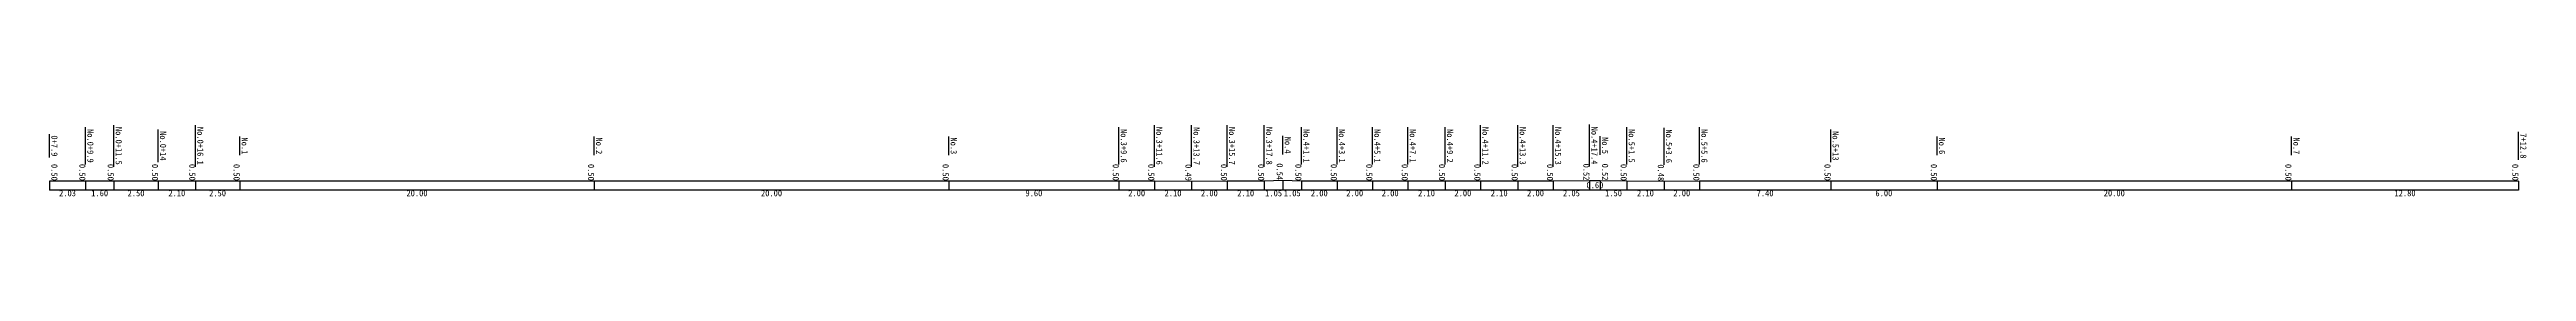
# Model space of a CAD drawing. Header units: metres. Extents: x 0 to 139731, y -356 to 3701.
import ezdxf
from ezdxf.enums import TextEntityAlignment as Align

# ---------------------------------------------------------------- set-up
doc = ezdxf.new("R2010")
doc.units = ezdxf.units.M
doc.styles.add('STYLE1', font='msgothic.ttc')

msp = doc.modelspace()

# ---------------------------------------------------------------- linework, layer by layer
at = {"color": 5}
for p, q in [((0, 1843.75), (0, 3156.25)), ((2030, 1450), (2030, 3550)), ((3630, 1318.75), (3630, 3681.25)), ((6130, 1581.25), (6130, 3418.75)), ((8230, 1318.75), (8230, 3681.25)), ((10730, 1975), (10730, 3025)), ((30730, 1975), (30730, 3025)), ((50730, 1975), (50730, 3025)), ((60330, 1450), (60330, 3550)), ((62330, 1318.75), (62330, 3681.25)), ((64430, 1308.75), (64430, 3671.25)), ((66430, 1318.75), (66430, 3681.25)), ((68530, 1318.75), (68530, 3681.25)), ((69580, 2015), (69580, 3065)), ((70630, 1450), (70630, 3550)), ((72630, 1450), (72630, 3550)), ((74630, 1450), (74630, 3550)), ((76630, 1450), (76630, 3550)), ((78730, 1450), (78730, 3550)), ((80730, 1318.75), (80730, 3681.25)), ((82830, 1318.75), (82830, 3681.25)), ((84830, 1318.75), (84830, 3681.25)), ((86880, 1338.75), (86880, 3701.25)), ((87480, 1995), (87480, 3045)), ((88980, 1450), (88980, 3550)), ((91080, 1430), (91080, 3530)), ((93080, 1450), (93080, 3550)), ((100480, 1581.25), (100480, 3418.75)), ((106480, 1975), (106480, 3025)), ((126480, 1975), (126480, 3025)), ((139280, 1712.5), (139280, 3287.5))]:
    msp.add_line(p, q, dxfattribs=at)
for p, q in [((0, 500), (0, 0)), ((0, 500), (0, 0)), ((2030, 500), (0, 500)), ((0, 0), (0, 0)), ((2030, 0), (0, 0)), ((2030, 500), (2030, 0)), ((3630, 500), (2030, 500)), ((2030, 0), (2030, 0)), ((3630, 0), (2030, 0)), ((3630, 500), (3630, 0)), ((6130, 500), (3630, 500)), ((3630, 0), (3630, 0)), ((6130, 0), (3630, 0)), ((6130, 500), (6130, 0)), ((8230, 500), (6130, 500)), ((6130, 0), (6130, 0)), ((8230, 0), (6130, 0)), ((8230, 500), (8230, 0)), ((10730, 500), (8230, 500)), ((8230, 0), (8230, 0)), ((10730, 0), (8230, 0)), ((10730, 500), (10730, 0)), ((30730, 500), (10730, 500)), ((10730, 0), (10730, 0)), ((30730, 0), (10730, 0)), ((30730, 500), (30730, 0)), ((50730, 500), (30730, 500)), ((30730, 0), (30730, 0)), ((50730, 0), (30730, 0)), ((50730, 500), (50730, 0)), ((60330, 500), (50730, 500)), ((50730, 0), (50730, 0)), ((60330, 0), (50730, 0)), ((60330, 500), (60330, 0)), ((62330, 500), (60330, 500)), ((60330, 0), (60330, 0)), ((62330, 0), (60330, 0)), ((62330, 500), (62330, 0)), ((64430, 490), (62330, 500)), ((62330, 0), (62330, 0)), ((64430, 0), (62330, 0)), ((66430, 500), (64430, 490)), ((64430, 490), (64430, 0)), ((64430, 0), (64430, 0)), ((66430, 0), (64430, 0)), ((66430, 500), (66430, 0)), ((68530, 500), (66430, 500)), ((66430, 0), (66430, 0)), ((68530, 0), (66430, 0)), ((69580, 540), (68530, 500)), ((68530, 500), (68530, 0)), ((68530, 0), (68530, 0)), ((69580, 0), (68530, 0)), ((69580, 540), (69580, 0)), ((70630, 500), (69580, 540)), ((69580, 0), (69580, 0)), ((70630, 0), (69580, 0)), ((70630, 500), (70630, 0)), ((72630, 500), (70630, 500)), ((70630, 0), (70630, 0)), ((72630, 0), (70630, 0)), ((72630, 500), (72630, 0)), ((74630, 500), (72630, 500)), ((72630, 0), (72630, 0)), ((74630, 0), (72630, 0)), ((74630, 500), (74630, 0)), ((76630, 500), (74630, 500)), ((74630, 0), (74630, 0)), ((76630, 0), (74630, 0)), ((76630, 500), (76630, 0)), ((78730, 500), (76630, 500)), ((76630, 0), (76630, 0)), ((78730, 0), (76630, 0)), ((78730, 500), (78730, 0)), ((80730, 500), (78730, 500)), ((78730, 0), (78730, 0)), ((80730, 0), (78730, 0)), ((80730, 500), (80730, 0)), ((82830, 500), (80730, 500)), ((80730, 0), (80730, 0)), ((82830, 0), (80730, 0)), ((82830, 500), (82830, 0)), ((84830, 500), (82830, 500)), ((82830, 0), (82830, 0)), ((84830, 0), (82830, 0)), ((86880, 520), (84830, 500)), ((84830, 500), (84830, 0)), ((84830, 0), (84830, 0)), ((86880, 0), (84830, 0)), ((86880, 520), (86880, 0)), ((87480, 520), (86880, 520)), ((86880, 0), (86880, 0)), ((87480, 0), (86880, 0)), ((87480, 520), (87480, 0)), ((88980, 500), (87480, 520)), ((87480, 0), (87480, 0)), ((88980, 0), (87480, 0)), ((88980, 500), (88980, 0)), ((91080, 480), (88980, 500)), ((88980, 0), (88980, 0)), ((91080, 0), (88980, 0)), ((93080, 500), (91080, 480)), ((91080, 480), (91080, 0)), ((91080, 0), (91080, 0)), ((93080, 0), (91080, 0)), ((93080, 500), (93080, 0)), ((100480, 500), (93080, 500)), ((93080, 0), (93080, 0)), ((100480, 0), (93080, 0)), ((100480, 500), (100480, 0)), ((106480, 500), (100480, 500)), ((100480, 0), (100480, 0)), ((106480, 0), (100480, 0)), ((106480, 500), (106480, 0)), ((126480, 500), (106480, 500)), ((106480, 0), (106480, 0)), ((126480, 0), (106480, 0)), ((126480, 500), (126480, 0)), ((139280, 500), (126480, 500)), ((126480, 0), (126480, 0)), ((139280, 0), (126480, 0)), ((139280, 500), (139280, 0)), ((139280, 0), (139280, 0))]:
    msp.add_line(p, q)

# ---------------------------------------------------------------- texts
at = {"color": 5, "style": 'STYLE1'}
for s, p in [('0+7.9', (0, 2500)), ('No.0+9.9', (2030, 2500)), ('No.0+11.5', (3630, 2500)), ('No.0+14', (6130, 2500)), ('No.0+16.1', (8230, 2500)), ('No.1', (10730, 2500)), ('No.2', (30730, 2500)), ('No.3', (50730, 2500)), ('No.3+9.6', (60330, 2500)), ('No.3+11.6', (62330, 2500)), ('No.3+13.7', (64430, 2490)), ('No.3+15.7', (66430, 2500)), ('No.3+17.8', (68530, 2500)), ('No.4', (69580, 2540)), ('No.4+1.1', (70630, 2500)), ('No.4+3.1', (72630, 2500)), ('No.4+5.1', (74630, 2500)), ('No.4+7.1', (76630, 2500)), ('No.4+9.2', (78730, 2500)), ('No.4+11.2', (80730, 2500)), ('No.4+13.3', (82830, 2500)), ('No.4+15.3', (84830, 2500)), ('No.4+17.4', (86880, 2520)), ('No.5', (87480, 2520)), ('No.5+1.5', (88980, 2500)), ('No.5+3.6', (91080, 2480)), ('No.5+5.6', (93080, 2500)), ('No.5+13', (100480, 2500)), ('No.6', (106480, 2500)), ('No.7', (126480, 2500)), ('7+12.8', (139280, 2500))]:
    msp.add_text(s, height=350, rotation=-90, dxfattribs=at).set_placement(p, align=Align.BOTTOM_CENTER)
at = {"style": 'STYLE1'}
for s, p in [('0.50', (0, 1000)), ('0.52', (87480, 1020))]:
    msp.add_text(s, height=350, rotation=-90, dxfattribs=at).set_placement(p, align=Align.BOTTOM_CENTER)
for s, p in [('0.50', (2030, 1000)), ('0.50', (3630, 1000)), ('0.50', (6130, 1000)), ('0.50', (8230, 1000)), ('0.50', (10730, 1000)), ('0.50', (30730, 1000)), ('0.50', (50730, 1000)), ('0.50', (60330, 1000)), ('0.50', (62330, 1000)), ('0.49', (64430, 990)), ('0.50', (66430, 1000)), ('0.50', (68530, 1000)), ('0.54', (69580, 1040)), ('0.50', (70630, 1000)), ('0.50', (72630, 1000)), ('0.50', (74630, 1000)), ('0.50', (76630, 1000)), ('0.50', (78730, 1000)), ('0.50', (80730, 1000)), ('0.50', (82830, 1000)), ('0.50', (84830, 1000)), ('0.52', (86880, 1020)), ('0.50', (88980, 1000)), ('0.48', (91080, 980)), ('0.50', (93080, 1000)), ('0.50', (100480, 1000)), ('0.50', (106480, 1000)), ('0.50', (126480, 1000)), ('0.50', (139280, 1000))]:
    msp.add_text(s, height=350, rotation=-90, dxfattribs=at).set_placement(p, align=Align.TOP_CENTER)
msp.add_text('0.60', height=350, dxfattribs=at).set_placement((87180, 0), align=Align.BOTTOM_CENTER)
for s, p in [('2.03', (1015, 0)), ('1.60', (2830, 0)), ('2.50', (4880, 0)), ('2.10', (7180, 0)), ('2.50', (9480, 0)), ('20.00', (20730, 0)), ('20.00', (40730, 0)), ('9.60', (55530, 0)), ('2.00', (61330, 0)), ('2.10', (63380, 0)), ('2.00', (65430, 0)), ('2.10', (67480, 0)), ('1.05', (69055, 0)), ('1.05', (70105, 0)), ('2.00', (71630, 0)), ('2.00', (73630, 0)), ('2.00', (75630, 0)), ('2.10', (77680, 0)), ('2.00', (79730, 0)), ('2.10', (81780, 0)), ('2.00', (83830, 0)), ('2.05', (85855, 0)), ('1.50', (88230, 0)), ('2.10', (90030, 0)), ('2.00', (92080, 0)), ('7.40', (96780, 0)), ('6.00', (103480, 0)), ('20.00', (116480, 0)), ('12.80', (132880, 0))]:
    msp.add_text(s, height=350, dxfattribs=at).set_placement(p, align=Align.TOP_CENTER)

doc.saveas('drawing.dxf')
